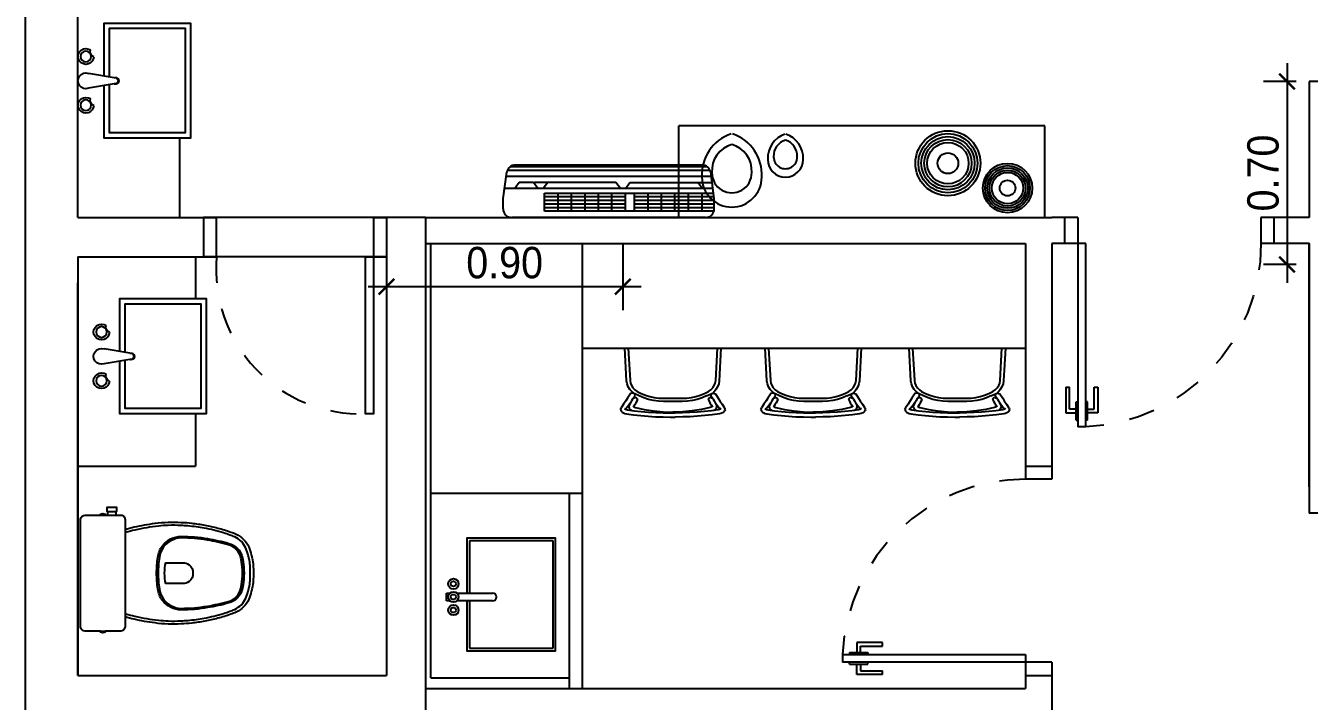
# Model space of a CAD drawing. Header units: millimetres. Extents: x 7034 to 7235, y -465 to -380.
# Drawn here: x 7173.059 to 7177.969, y -429.918 to -427.336 of the extents above; entities that cross this region are included whole.
import ezdxf

# ---------------------------------------------------------------- set-up
doc = ezdxf.new("R2010")
doc.units = ezdxf.units.MM
doc.header["$LTSCALE"] = 0.005
doc.linetypes.add('CONTINUO', pattern=[0])
doc.linetypes.add('DASHED', pattern=[19.05, 12.7, -6.35])
doc.layers.get('0').update_dxf_attribs({"linetype": 'CONTINUO'})
doc.layers.get('DEFPOINTS').update_dxf_attribs({"linetype": 'CONTINUO', "lineweight": 15})
for name, color, linetype in [('- COTAS', 12, 'Continuous'), ('252', 252, 'Continuous'), ('ARQ-PEITORIAL', 4, 'Continuous'), ('ARQ_ALVENARIA', 6, 'Continuous'), ('ARQ_ESQUADRIA', 5, 'Continuous'), ('ARQ_JANELAALTA', 150, 'DASHED'), ('ARQ_MOBILIARIO 1', 8, 'Continuous'), ('ARQ_MOBILIARIO 2', 252, 'Continuous'), ('ARQ_SOLEIRA', 250, 'CONTINUO')]:
    doc.layers.add(name, color=color, linetype=linetype)
doc.layers.add('AR CONDICIONADO', color=1, linetype='Continuous', lineweight=25)
doc.styles.add('ARQ', font='arial.ttf', dxfattribs={"width": 0.9})
doc.dimstyles.new('1-50', dxfattribs={"dimtxt": 0.12, "dimasz": 0.06, "dimexe": 0.09, "dimexo": 0.1, "dimgap": 0.03, "dimtad": 1, "dimzin": 0, "dimdsep": 46, "dimtxsty": 'ARQ', "dimblk": 'ARCHTICK', "dimcen": 0, "dimdle": 0.07, "dimclrd": 1, "dimclre": 1, "dimclrt": 7, "dimadec": 0, "dimazin": 0, "dimtm": 1e-09, "dimtfac": 1, "dimtofl": 0, "dimtmove": 2, "dimatfit": 3, "dimldrblk": 'ARCHTICK', "dimfxl": 1, "dimtolj": 1, "dimtzin": 0, "dimlwd": -1, "dimlwe": -1, "dimarcsym": 0})

# ---------------------------------------------------------------- blocks, each defined once
blk = doc.blocks.new('cbtorb2')
at = {"layer": '252'}
for p, q in [((-0.01, -0.0904), (-0.0237, -0.0081)), ((0.01, -0.0904), (0.0237, -0.0081)), ((-0.0088, -0.0975), (-0.01, -0.0904)), ((0.0088, -0.0975), (0.01, -0.0904))]:
    blk.add_line(p, q, dxfattribs=at)
for centre in [(-0.0774, 0), (0.0774, 0)]:
    blk.add_circle(centre, 0.017, dxfattribs=at)
for centre, radius, start, end in [((-0.0774, 0), 0.025, 341.1513, 198.8487), ((0, 0), 0.025, 341.1513, 198.8487), ((0.0774, 0), 0.025, 341.1513, 198.8487), ((-0.0774, 0), 0.025, 198.8487, 216.2316), ((-0.0927, -0.0318), 0.0177, 22.7472, 105.6562), ((-0.0774, 0), 0.025, 272.1718, 341.1513), ((0.0774, 0), 0.025, 198.8487, 216.2316), ((0.062, -0.0318), 0.0177, 22.7472, 105.6562), ((0.0774, 0), 0.025, 272.1718, 341.1513), ((0, -0.0938), 0.0106, 161.2845, 18.7155), ((0, -0.0922), 0.0103, 210.8046, 329.1954)]:
    blk.add_arc(centre, radius, start, end, dxfattribs=at)
blk = doc.blocks.new('Baci01p')
for points in [[(0.17, 0), (0.17, 0.205, 0.059373), (0.1695, 0.2098, 0.333509), (0.154, 0.222), (0.1355, 0.222), (0.1045, 0.222), (0.094, 0.222), (0.094, 0.2248, 0.252251), (0.0939, 0.2251, 0.160103), (0.085, 0.228, 0.160103), (0.0761, 0.2251, 0.252251), (0.076, 0.2248), (0.076, 0.222), (0.017, 0.222, 0.327853), (0.0003, 0.2069, 0.087637), (0, 0.2038), (0, 0), (0, -0.2038, 0.087637), (0.0003, -0.2069, 0.327853), (0.017, -0.222), (0.076, -0.222), (0.076, -0.2248, 0.252251), (0.0761, -0.2251, 0.160103), (0.085, -0.228, 0.160103), (0.0939, -0.2251, 0.252251), (0.094, -0.2248), (0.094, -0.222), (0.1045, -0.222), (0.1045, -0.236), (0.102, -0.236), (0.102, -0.252), (0.12, -0.252), (0.138, -0.252), (0.138, -0.236), (0.1355, -0.236), (0.1355, -0.222), (0.154, -0.222, 0.333509), (0.1695, -0.2098, 0.059373), (0.17, -0.205)], [(0.291, 0, 0.041331), (0.2956, -0.0608, 0.129345), (0.3127, -0.1036, 0.234638), (0.385, -0.1405, 0.044666), (0.486, -0.1319, 0.031515), (0.5665, -0.1138, 0.151063), (0.5993, -0.0952, 0.148094), (0.6192, -0.0588, 0.031073), (0.6214, -0.0451, 0.035055), (0.6255, 0, 0.035055), (0.6214, 0.0451, 0.031073), (0.6192, 0.0588, 0.148094), (0.5993, 0.0952, 0.151063), (0.5665, 0.1138, 0.031515), (0.486, 0.1319, 0.044666), (0.385, 0.1405, 0.234638), (0.3127, 0.1036, 0.129345), (0.2956, 0.0608, 0.041331)], [(0.297, 0, -0.041434), (0.3015, 0.06, -0.129651), (0.3175, 0.1, -0.234583), (0.385, 0.1345, -0.044678), (0.485, 0.126, -0.031614), (0.565, 0.108, -0.152477), (0.595, 0.091, -0.148725), (0.6134, 0.0575, -0.031624), (0.6155, 0.0444, -0.035113), (0.6195, 0, -0.035113), (0.6155, -0.0444, -0.031624), (0.6134, -0.0575, -0.148725), (0.595, -0.091, -0.152477), (0.565, -0.108, -0.031614), (0.485, -0.126, -0.044678), (0.385, -0.1345, -0.234583), (0.3175, -0.1, -0.129651), (0.3015, -0.06, -0.041434)], [(0.391, -0.04, 0.164444), (0.415, -0.032, 0.245936), (0.43, 0, 0.245936), (0.415, 0.032, 0.164444), (0.391, 0.04), (0.326, 0.04, 0.108885), (0.326, -0.04)]]:
    blk.add_lwpolyline(points, format="xyb", close=True)
for points in [[(0.076, 0.222), (0.094, 0.222)], [(0.093, 0.2245), (0.085, 0.2245), (0.077, 0.2245)], [(0.076, -0.222), (0.094, -0.222)], [(0.093, -0.2245), (0.085, -0.2245), (0.077, -0.2245)], [(0.1045, -0.222), (0.1355, -0.222)], [(0.1045, -0.236), (0.12, -0.236), (0.1355, -0.236)]]:
    blk.add_lwpolyline(points)
for points in [[(0.17, -0.167, -0.003882), (0.205, -0.1765, 0.024258), (0.285, -0.1905, 0.02486), (0.335, -0.1945, 0.033324), (0.385, -0.194, 0.02486), (0.425, -0.191, 0.012268), (0.475, -0.184, 0.015806), (0.525, -0.1725, 0.026699), (0.575, -0.157, 0.021919), (0.595, -0.1495, 0.174675), (0.6435, -0.1, 0.045452), (0.653, -0.07, 0.022856), (0.6562, -0.0571, 0.041289), (0.6602, -0.0304, 0.052091), (0.6606, -0.0228, 0.04333), (0.661, 0, 0.04333), (0.6606, 0.0228, 0.052091), (0.6602, 0.0304, 0.041289), (0.6562, 0.0571, 0.022856), (0.653, 0.07, 0.045452), (0.6435, 0.1, 0.174675), (0.595, 0.1495, 0.021919), (0.575, 0.157, 0.026699), (0.525, 0.1725, 0.015806), (0.475, 0.184, 0.012268), (0.425, 0.191, 0.02486), (0.385, 0.194, 0.033324), (0.335, 0.1945, 0.02486), (0.285, 0.1905, 0.024258), (0.205, 0.1765, -0.003882), (0.17, 0.167)], [(0.1731, 0.1554, 0.003849), (0.2079, 0.1649, -0.027799), (0.2984, 0.18, -0.018883), (0.3355, 0.1825, -0.033646), (0.3844, 0.182, -0.016781), (0.4106, 0.1805, -0.015438), (0.4729, 0.1722, -0.023716), (0.5465, 0.154, -0.013571), (0.5711, 0.1457, -0.02186), (0.59, 0.1386, -0.173345), (0.6325, 0.0952, -0.045814), (0.6414, 0.067, -0.024058), (0.6444, 0.0546, -0.042614), (0.6482, 0.029, -0.066108), (0.6485, 0.0226, -0.047154), (0.649, 0, -0.047154), (0.6485, -0.0226, -0.066108), (0.6482, -0.029, -0.042614), (0.6444, -0.0546, -0.024058), (0.6414, -0.067, -0.045814), (0.6325, -0.0952, -0.173345), (0.59, -0.1386, -0.02186), (0.5711, -0.1457, -0.013571), (0.5465, -0.154, -0.023716), (0.4729, -0.1722, -0.015438), (0.4106, -0.1805, -0.016781), (0.3844, -0.182, -0.033646), (0.3355, -0.1825, -0.018883), (0.2984, -0.18, -0.027799), (0.2079, -0.1649, 0.003849), (0.1731, -0.1554)]]:
    blk.add_lwpolyline(points, format="xyb")
blk = doc.blocks.new('A$C133811AD')
at = {"layer": 'ARQ_ESQUADRIA'}
for p, q in [((0.7313, 1.4007), (0.7013, 1.4007)), ((0.7013, 0.7007), (0.7013, 1.4007)), ((0.7313, 1.4007), (0.7313, 0.7007)), ((0.6553, 1.3467), (0.6943, 1.3467)), ((0.6553, 1.2487), (0.6553, 1.3467)), ((0.6943, 1.3327), (0.6693, 1.3327)), ((0.6693, 1.3327), (0.6693, 1.2627)), ((0.6943, 1.3747), (0.6943, 1.3047)), ((0.6943, 1.3747), (0.7013, 1.3747)), ((0.7383, 1.3747), (0.7313, 1.3747)), ((0.7383, 1.3747), (0.7383, 1.3047)), ((0.7773, 1.3467), (0.7383, 1.3467)), ((0.7383, 1.3327), (0.7633, 1.3327)), ((0.7633, 1.3327), (0.7633, 1.2627)), ((0.7773, 1.2487), (0.7773, 1.3467)), ((0.6943, 1.3047), (0.7013, 1.3047)), ((0.7383, 1.3047), (0.7313, 1.3047)), ((0.6553, 1.2487), (0.6693, 1.2487)), ((0.6693, 1.2627), (0.6693, 1.2627)), ((0.6693, 1.2627), (0.6693, 1.2487)), ((0.7633, 1.2627), (0.7633, 1.2487)), ((0.7633, 1.2627), (0.7633, 1.2627)), ((0.7633, 1.2487), (0.7773, 1.2487)), ((0.7013, 0.7007), (0.6513, 0.7007)), ((0.7013, 0.6007), (0.7013, 0.7007)), ((0.7313, 0.7007), (0.7013, 0.7007)), ((1.4013, 0.6007), (1.4013, 0.7007)), ((1.4513, 0.7007), (1.4013, 0.7007)), ((0.7013, 0.6007), (0.6513, 0.6007)), ((1.4513, 0.6007), (1.4013, 0.6007))]:
    blk.add_line(p, q, dxfattribs=at)
at = {"layer": 'ARQ_JANELAALTA'}
blk.add_arc((0.7007, 0.7007), 0.7007, 0, 87.4911, dxfattribs=at)
blk = doc.blocks.new('_ArchTick')
at = {"color": 0, "linetype": 'ByBlock', "const_width": 0.15}
blk.add_lwpolyline([(-0.5, -0.5), (0.5, 0.5)], dxfattribs=at)
blk = doc.blocks.new('*D100')
at = {"layer": '- COTAS', "color": 1, "transparency": 16777216}
for p, q in [((7177.884, -427.4786), (7177.884, -428.3186)), ((7177.9192, -427.5486), (7177.794, -427.5486)), ((7177.9192, -428.2486), (7177.794, -428.2486))]:
    blk.add_line(p, q, dxfattribs=at)
at = {"layer": 'DEFPOINTS', "color": 0, "transparency": 16777216}
for p in [(7178.0192, -427.5486), (7177.884, -428.2486), (7178.0192, -428.2486)]:
    blk.add_point(p, dxfattribs=at)
at = {"layer": '- COTAS', "color": 1, "transparency": 16777216, "xscale": 0.06, "yscale": 0.06, "zscale": 0.06}
for p, rotation in [((7177.884, -427.5486), 90), ((7177.884, -428.2486), 270)]:
    blk.add_blockref('_ArchTick', p, dxfattribs=dict(at, rotation=rotation))
at = {"layer": '- COTAS', "color": 7, "transparency": 16777216, "insert": (7177.7927, -427.8986), "char_height": 0.12, "attachment_point": 5, "rotation": 90, "style": 'ARQ'}
blk.add_mtext('\\A1;0.70', dxfattribs=at)
blk = doc.blocks.new('*D125')
at = {"layer": '- COTAS', "color": 1, "transparency": 16777216}
for p, q in [((7174.4392, -428.1686), (7174.4392, -428.423)), ((7175.3433, -428.1686), (7175.3433, -428.423)), ((7175.4133, -428.333), (7174.3692, -428.333))]:
    blk.add_line(p, q, dxfattribs=at)
at = {"layer": 'DEFPOINTS', "color": 0, "transparency": 16777216}
for p in [(7174.4392, -428.0686), (7175.3433, -428.0686), (7174.4392, -428.333)]:
    blk.add_point(p, dxfattribs=at)
at = {"layer": '- COTAS', "color": 1, "transparency": 16777216, "xscale": 0.06, "yscale": 0.06, "zscale": 0.06, "rotation": 180}
blk.add_blockref('_ArchTick', (7174.4392, -428.333), dxfattribs=at)
at = {"layer": '- COTAS', "color": 1, "transparency": 16777216, "xscale": 0.06, "yscale": 0.06, "zscale": 0.06}
blk.add_blockref('_ArchTick', (7175.3433, -428.333), dxfattribs=at)
at = {"layer": '- COTAS', "color": 7, "transparency": 16777216, "insert": (7174.8913, -428.2418), "char_height": 0.12, "attachment_point": 5, "style": 'ARQ'}
blk.add_mtext('\\A1;0.90', dxfattribs=at)

msp = doc.modelspace()

# ---------------------------------------------------------------- linework, layer by layer
at = {"layer": '252'}
for points in [[(7173.3593, -427.5279), (7173.3593, -427.3255), (7173.6893, -427.3255), (7173.6893, -427.7655), (7173.3593, -427.7655), (7173.3593, -427.5648)], [(7173.3793, -427.5312), (7173.3793, -427.3455), (7173.6693, -427.3455), (7173.6693, -427.7455), (7173.3793, -427.7455), (7173.3793, -427.5615)], [(7173.4192, -428.581), (7173.4192, -428.3786), (7173.7492, -428.3786), (7173.7492, -428.8186), (7173.4192, -428.8186), (7173.4192, -428.6179)], [(7173.4392, -428.5843), (7173.4392, -428.3986), (7173.7292, -428.3986), (7173.7292, -428.7986), (7173.4392, -428.7986), (7173.4392, -428.6146)]]:
    msp.add_lwpolyline(points, dxfattribs=at)
for centre, radius in [((7176.5869, -427.8612), 0.1244), ((7176.5869, -427.8612), 0.1131), ((7176.5869, -427.8612), 0.1018), ((7176.5869, -427.8612), 0.0905), ((7176.5869, -427.8612), 0.0792), ((7176.5869, -427.8612), 0.0396), ((7176.8149, -427.9561), 0.0944), ((7176.8149, -427.9561), 0.0859), ((7176.8149, -427.9561), 0.0773), ((7176.8149, -427.9561), 0.0687), ((7176.8149, -427.9561), 0.0601), ((7176.8149, -427.9561), 0.03)]:
    msp.add_circle(centre, radius, dxfattribs=at)
for centre, radius, start, end in [((7175.811, -427.9058), 0.1654, 108.9896, 182.9154), ((7175.7096, -427.9058), 0.1654, 357.0846, 71.0104), ((7175.9954, -427.8419), 0.0977, 108.9896, 182.9154), ((7175.9355, -427.8419), 0.0977, 357.0846, 71.0104), ((7175.7904, -427.8914), 0.1066, 106.4223, 183.0125), ((7175.7302, -427.8914), 0.1066, 356.9875, 73.5777), ((7175.9832, -427.8333), 0.063, 106.4223, 183.0125), ((7175.9476, -427.8333), 0.063, 356.9875, 73.5777), ((7175.9654, -427.8468), 0.0676, 180, 0), ((7175.9654, -427.8372), 0.0451, 179.297, 0.703), ((7175.7603, -427.8979), 0.0763, 179.297, 0.703), ((7175.7603, -427.9143), 0.1145, 180, 0)]:
    msp.add_arc(centre, radius, start, end, dxfattribs=at)
at = {"layer": 'AR CONDICIONADO', "color": 1}
for p, q in [((7174.8853, -427.9962), (7174.8991, -427.8957)), ((7175.6777, -427.8893), (7174.9009, -427.8893)), ((7175.6665, -427.8747), (7174.9121, -427.8747)), ((7175.6466, -427.8681), (7174.932, -427.8681)), ((7175.6932, -427.9962), (7175.6794, -427.8957)), ((7175.6816, -427.9114), (7174.897, -427.9114)), ((7174.9471, -427.9347), (7174.9299, -427.9572)), ((7175.0011, -427.9347), (7174.9471, -427.9347)), ((7175.0184, -427.9572), (7175.0011, -427.9347)), ((7175.3169, -427.9347), (7175.006, -427.9347)), ((7175.056, -427.9347), (7175.0388, -427.9572)), ((7175.3341, -427.9572), (7175.3169, -427.9347)), ((7175.3534, -427.9572), (7175.3706, -427.9347)), ((7175.3706, -427.9347), (7175.6815, -427.9347)), ((7175.6315, -427.9347), (7175.6487, -427.9572)), ((7174.8853, -428.0352), (7174.8853, -427.9962)), ((7175.6879, -427.9572), (7174.8907, -427.9572)), ((7175.0442, -428.045), (7175.0442, -427.9762)), ((7175.0442, -427.9762), (7175.3867, -427.9762)), ((7175.3533, -427.9901), (7175.0442, -427.9901)), ((7175.3533, -428.004), (7175.0442, -428.004)), ((7175.0957, -428.045), (7175.0957, -427.9762)), ((7175.1472, -428.045), (7175.1472, -427.9762)), ((7175.1988, -428.045), (7175.1988, -427.9762)), ((7175.2503, -428.045), (7175.2503, -427.9762)), ((7175.3018, -428.045), (7175.3018, -427.9762)), ((7175.3533, -428.045), (7175.3533, -427.9762)), ((7175.3867, -427.9762), (7175.6905, -427.9762)), ((7175.3867, -427.9762), (7175.3867, -428.045)), ((7175.6924, -427.9901), (7175.3867, -427.9901)), ((7175.6932, -428.004), (7175.3867, -428.004)), ((7175.4398, -428.045), (7175.4398, -427.9762)), ((7175.4913, -428.045), (7175.4913, -427.9762)), ((7175.5428, -428.045), (7175.5428, -427.9762)), ((7175.5944, -428.045), (7175.5944, -427.9762)), ((7175.6459, -427.9762), (7175.6459, -428.045)), ((7175.6932, -428.0352), (7175.6932, -427.9962)), ((7175.3533, -428.0179), (7175.0442, -428.0179)), ((7175.3533, -428.0319), (7175.0442, -428.0319)), ((7175.3867, -428.045), (7175.0442, -428.045)), ((7175.6932, -428.0179), (7175.3867, -428.0179)), ((7175.6932, -428.0319), (7175.3867, -428.0319)), ((7175.6917, -428.045), (7175.3867, -428.045)), ((7175.6598, -428.0686), (7174.9187, -428.0686))]:
    msp.add_line(p, q, dxfattribs=at)
for centre, start, end in [((7174.932, -427.9015), 90, 170), ((7175.6466, -427.9015), 10.0623, 90.0623), ((7174.9187, -428.0352), 180, 270), ((7175.6598, -428.0352), 270, 0)]:
    msp.add_arc(centre, 0.0334, start, end, dxfattribs=at)
at = {"layer": 'ARQ-PEITORIAL'}
for p, q in [((7177.9692, -427.5486), (7177.9692, -428.0686)), ((7178.0692, -427.5486), (7177.9692, -427.5486)), ((7174.5892, -428.0686), (7176.9842, -428.0686)), ((7177.9692, -428.0686), (7177.8342, -428.0686)), ((7174.5892, -428.1686), (7176.8842, -428.1686)), ((7174.6092, -428.1686), (7175.1678, -428.1686)), ((7176.8842, -428.1686), (7176.8842, -429.0186)), ((7176.9842, -428.1686), (7176.9842, -429.0186)), ((7177.0342, -428.1686), (7176.9842, -428.1686)), ((7177.9692, -428.1686), (7177.9692, -429.1986)), ((7176.8842, -429.0186), (7176.9842, -429.0186)), ((7178.0692, -429.1986), (7177.9692, -429.1986)), ((7176.8842, -429.8186), (7176.8842, -429.8686)), ((7174.5892, -429.8686), (7176.8842, -429.8686))]:
    msp.add_line(p, q, dxfattribs=at)
for points in [[(7177.0342, -428.0686), (7176.9842, -428.0686)], [(7177.0342, -428.1686), (7177.0342, -428.0686)], [(7177.8342, -428.1686), (7177.8342, -428.0686)], [(7177.9692, -429.0986), (7177.9692, -428.1686), (7177.8342, -428.1686)], [(7176.8842, -429.8186), (7176.9842, -429.8186), (7176.9842, -430.0186), (7176.9842, -430.8786)]]:
    msp.add_lwpolyline(points, dxfattribs=at)
at = {"layer": 'ARQ_ALVENARIA'}
for p, q in [((7173.0592, -430.8386), (7173.0592, -425.2786)), ((7173.2592, -428.0686), (7173.2592, -425.2786)), ((7173.2592, -428.0686), (7173.7392, -428.0686)), ((7173.2592, -428.0686), (7173.7392, -428.0686)), ((7173.7392, -428.0686), (7173.7392, -428.2186)), ((7174.4392, -428.0686), (7174.4392, -429.8186)), ((7174.5892, -428.0686), (7174.4392, -428.0686)), ((7174.5892, -428.0686), (7174.4392, -428.0686)), ((7174.5892, -428.0686), (7174.5892, -429.9686)), ((7173.2592, -428.2186), (7173.2592, -429.8186)), ((7173.2592, -428.2186), (7173.7392, -428.2186)), ((7173.2592, -429.8186), (7173.2592, -428.3186)), ((7173.2592, -429.8186), (7174.4392, -429.8186))]:
    msp.add_line(p, q, dxfattribs=at)
at = {"layer": 'ARQ_ESQUADRIA'}
for p, q in [((7173.7392, -428.0686), (7173.7892, -428.0686)), ((7174.3892, -428.0686), (7174.3892, -428.2186)), ((7174.3892, -428.0686), (7174.4392, -428.0686)), ((7173.7392, -428.2186), (7173.7892, -428.2186)), ((7174.3892, -428.2186), (7174.4392, -428.2186))]:
    msp.add_line(p, q, dxfattribs=at)
for points in [[(7173.7892, -428.2186), (7173.7892, -428.0686)], [(7174.3892, -428.2186), (7174.3892, -428.8186), (7174.3592, -428.8186), (7174.3592, -428.2186), (7174.3892, -428.2186)]]:
    msp.add_lwpolyline(points, dxfattribs=at)
at = {"layer": 'ARQ_JANELAALTA'}
msp.add_arc((7174.3393, -428.2668), 0.5521, 174.9889, 272.0735, dxfattribs=at)
at = {"layer": 'ARQ_MOBILIARIO 1', "linetype": 'Continuous'}
for p, q in [((7176.9572, -427.7186), (7175.5572, -427.7186)), ((7173.6493, -428.0686), (7173.6493, -427.7655)), ((7174.6092, -429.8286), (7174.6092, -428.1686)), ((7175.1892, -429.8686), (7175.1892, -428.1686)), ((7173.7092, -428.2186), (7173.7092, -428.3786)), ((7175.1892, -428.5686), (7176.8842, -428.5686)), ((7173.7092, -428.8186), (7173.7092, -429.0186)), ((7173.2592, -429.0186), (7173.7092, -429.0186)), ((7174.6092, -429.1219), (7175.1892, -429.1219)), ((7175.1392, -429.8686), (7175.1392, -429.1219))]:
    msp.add_line(p, q, dxfattribs=at)
for points in [[(7175.5572, -428.0686), (7175.5572, -427.7186)], [(7176.9572, -428.0686), (7176.9572, -427.7186)], [(7174.6092, -429.8286), (7175.1392, -429.8286)]]:
    msp.add_lwpolyline(points, dxfattribs=at)
at = {"layer": 'ARQ_MOBILIARIO 2'}
for p, q in [((7175.3576, -428.6924), (7175.3507, -428.5686)), ((7175.364, -428.5686), (7175.3708, -428.6918)), ((7175.6986, -428.6918), (7175.7054, -428.5686)), ((7175.7187, -428.5686), (7175.7118, -428.6924)), ((7175.8943, -428.6924), (7175.8875, -428.5686)), ((7175.9008, -428.5686), (7175.9076, -428.6918)), ((7176.2353, -428.6918), (7176.2421, -428.5686)), ((7176.2554, -428.5686), (7176.2486, -428.6924)), ((7176.4454, -428.6924), (7176.4386, -428.5686)), ((7176.4519, -428.5686), (7176.4587, -428.6918)), ((7176.7865, -428.6918), (7176.7932, -428.5686)), ((7176.8065, -428.5686), (7176.7997, -428.6924)), ((7175.3708, -428.6918), (7175.3725, -428.7017)), ((7175.6969, -428.7017), (7175.6986, -428.6918)), ((7175.9076, -428.6918), (7175.9092, -428.7017)), ((7176.2337, -428.7017), (7176.2353, -428.6918)), ((7176.4587, -428.6918), (7176.4603, -428.7017)), ((7176.7848, -428.7017), (7176.7865, -428.6918)), ((7175.3594, -428.7041), (7175.3576, -428.6924)), ((7175.3637, -428.7152), (7175.3594, -428.7041)), ((7175.3735, -428.7404), (7175.3609, -428.759)), ((7175.3702, -428.7255), (7175.3637, -428.7152)), ((7175.3788, -428.7345), (7175.3702, -428.7255)), ((7175.3725, -428.7017), (7175.3763, -428.7112)), ((7175.3735, -428.7404), (7175.3829, -428.7387)), ((7175.3763, -428.7112), (7175.382, -428.7198)), ((7175.389, -428.7424), (7175.3788, -428.7345)), ((7175.382, -428.7198), (7175.3896, -428.7273)), ((7175.3829, -428.7387), (7175.3897, -428.7447)), ((7175.3896, -428.7273), (7175.3985, -428.7336)), ((7175.3985, -428.7336), (7175.4138, -428.7412)), ((7175.6556, -428.7412), (7175.6709, -428.7336)), ((7175.6637, -428.7508), (7175.6897, -428.7385)), ((7175.6709, -428.7336), (7175.6798, -428.7273)), ((7175.6798, -428.7273), (7175.6874, -428.7198)), ((7175.6809, -428.745), (7175.6883, -428.7398)), ((7175.6874, -428.7198), (7175.6931, -428.7112)), ((7175.6883, -428.7398), (7175.6972, -428.7424)), ((7175.6992, -428.7255), (7175.6897, -428.7385)), ((7175.6931, -428.7112), (7175.6969, -428.7017)), ((7175.7057, -428.7152), (7175.6992, -428.7255)), ((7175.71, -428.7041), (7175.7057, -428.7152)), ((7175.7118, -428.6924), (7175.71, -428.7041)), ((7175.8962, -428.7041), (7175.8943, -428.6924)), ((7175.9005, -428.7152), (7175.8962, -428.7041)), ((7175.9102, -428.7404), (7175.8976, -428.759)), ((7175.907, -428.7255), (7175.9005, -428.7152)), ((7175.9156, -428.7345), (7175.907, -428.7255)), ((7175.9092, -428.7017), (7175.913, -428.7112)), ((7175.9102, -428.7404), (7175.9196, -428.7387)), ((7175.913, -428.7112), (7175.9188, -428.7198)), ((7175.9257, -428.7424), (7175.9156, -428.7345)), ((7175.9188, -428.7198), (7175.9264, -428.7273)), ((7175.9196, -428.7387), (7175.9265, -428.7447)), ((7175.9264, -428.7273), (7175.9352, -428.7336)), ((7175.9352, -428.7336), (7175.9506, -428.7412)), ((7176.1923, -428.7412), (7176.2077, -428.7336)), ((7176.2005, -428.7508), (7176.2265, -428.7385)), ((7176.2077, -428.7336), (7176.2165, -428.7273)), ((7176.2165, -428.7273), (7176.2241, -428.7198)), ((7176.2176, -428.745), (7176.225, -428.7398)), ((7176.2241, -428.7198), (7176.2299, -428.7112)), ((7176.225, -428.7398), (7176.234, -428.7424)), ((7176.2359, -428.7255), (7176.2265, -428.7385)), ((7176.2299, -428.7112), (7176.2337, -428.7017)), ((7176.2424, -428.7152), (7176.2359, -428.7255)), ((7176.2467, -428.7041), (7176.2424, -428.7152)), ((7176.2486, -428.6924), (7176.2467, -428.7041)), ((7176.4473, -428.7041), (7176.4454, -428.6924)), ((7176.4516, -428.7152), (7176.4473, -428.7041)), ((7176.4614, -428.7404), (7176.4488, -428.759)), ((7176.4581, -428.7255), (7176.4516, -428.7152)), ((7176.4667, -428.7345), (7176.4581, -428.7255)), ((7176.4603, -428.7017), (7176.4641, -428.7112)), ((7176.4614, -428.7404), (7176.4708, -428.7387)), ((7176.4641, -428.7112), (7176.4699, -428.7198)), ((7176.4768, -428.7424), (7176.4667, -428.7345)), ((7176.4699, -428.7198), (7176.4775, -428.7273)), ((7176.4708, -428.7387), (7176.4776, -428.7447)), ((7176.4775, -428.7273), (7176.4864, -428.7336)), ((7176.4864, -428.7336), (7176.5017, -428.7412)), ((7176.7435, -428.7412), (7176.7588, -428.7336)), ((7176.7516, -428.7508), (7176.7776, -428.7385)), ((7176.7588, -428.7336), (7176.7677, -428.7273)), ((7176.7677, -428.7273), (7176.7752, -428.7198)), ((7176.7687, -428.745), (7176.7761, -428.7398)), ((7176.7752, -428.7198), (7176.781, -428.7112)), ((7176.7761, -428.7398), (7176.7851, -428.7424)), ((7176.787, -428.7255), (7176.7776, -428.7385)), ((7176.781, -428.7112), (7176.7848, -428.7017)), ((7176.7936, -428.7152), (7176.787, -428.7255)), ((7176.7978, -428.7041), (7176.7936, -428.7152)), ((7176.7997, -428.6924), (7176.7978, -428.7041)), ((7175.3464, -428.7817), (7175.3371, -428.796)), ((7175.3546, -428.7689), (7175.3464, -428.7817)), ((7175.3609, -428.759), (7175.3546, -428.7689)), ((7175.3712, -428.7786), (7175.3619, -428.7906)), ((7175.3673, -428.7869), (7175.3664, -428.7922)), ((7175.3728, -428.7771), (7175.3673, -428.7869)), ((7175.374, -428.7751), (7175.3712, -428.7786)), ((7175.377, -428.7697), (7175.3728, -428.7771)), ((7175.3803, -428.7635), (7175.377, -428.7697)), ((7175.3808, -428.7628), (7175.3803, -428.7635)), ((7175.3808, -428.7628), (7175.3833, -428.7587)), ((7175.3833, -428.7587), (7175.3932, -428.7547)), ((7175.3834, -428.7889), (7175.3839, -428.7905)), ((7175.384, -428.7576), (7175.3879, -428.7531)), ((7175.3887, -428.7842), (7175.3846, -428.7912)), ((7175.3897, -428.7447), (7175.3879, -428.7531)), ((7175.3929, -428.7766), (7175.3887, -428.7842)), ((7175.4057, -428.7508), (7175.389, -428.7424)), ((7175.3964, -428.7701), (7175.3929, -428.7766)), ((7175.3932, -428.7547), (7175.3997, -428.7625)), ((7175.3997, -428.7625), (7175.3964, -428.7701)), ((7175.4231, -428.7581), (7175.4057, -428.7508)), ((7175.4138, -428.7412), (7175.4299, -428.7476)), ((7175.4413, -428.7639), (7175.4231, -428.7581)), ((7175.4299, -428.7476), (7175.4465, -428.7527)), ((7175.4601, -428.7681), (7175.4413, -428.7639)), ((7175.4465, -428.7527), (7175.4636, -428.7564)), ((7175.4792, -428.7706), (7175.4601, -428.7681)), ((7175.4636, -428.7564), (7175.4809, -428.7587)), ((7175.4985, -428.7715), (7175.4792, -428.7706)), ((7175.4809, -428.7587), (7175.4985, -428.7597)), ((7175.4985, -428.7597), (7175.5709, -428.7597)), ((7175.5709, -428.7715), (7175.4985, -428.7715)), ((7175.5709, -428.7597), (7175.5885, -428.7587)), ((7175.5902, -428.7706), (7175.5709, -428.7715)), ((7175.5885, -428.7587), (7175.6058, -428.7564)), ((7175.6093, -428.7681), (7175.5902, -428.7706)), ((7175.6058, -428.7564), (7175.6229, -428.7527)), ((7175.6281, -428.7639), (7175.6093, -428.7681)), ((7175.6229, -428.7527), (7175.6395, -428.7476)), ((7175.6463, -428.7581), (7175.6281, -428.7639)), ((7175.6395, -428.7476), (7175.6556, -428.7412)), ((7175.6637, -428.7508), (7175.6463, -428.7581)), ((7175.6697, -428.7625), (7175.6762, -428.7547)), ((7175.6697, -428.7625), (7175.673, -428.7701)), ((7175.673, -428.7701), (7175.6765, -428.7766)), ((7175.6762, -428.7547), (7175.6861, -428.7587)), ((7175.6765, -428.7766), (7175.6807, -428.7842)), ((7175.6807, -428.7842), (7175.6848, -428.7912)), ((7175.6816, -428.7533), (7175.6809, -428.745)), ((7175.6854, -428.7576), (7175.6816, -428.7533)), ((7175.686, -428.7889), (7175.6855, -428.7905)), ((7175.6886, -428.7628), (7175.6861, -428.7587)), ((7175.6886, -428.7628), (7175.6891, -428.7635)), ((7175.6891, -428.7635), (7175.6924, -428.7697)), ((7175.6924, -428.7697), (7175.6966, -428.7771)), ((7175.6954, -428.7751), (7175.6982, -428.7786)), ((7175.6966, -428.7771), (7175.7021, -428.7869)), ((7175.6972, -428.7424), (7175.7085, -428.759)), ((7175.6982, -428.7786), (7175.7075, -428.7906)), ((7175.7021, -428.7869), (7175.703, -428.7922)), ((7175.7085, -428.759), (7175.7148, -428.7689)), ((7175.7148, -428.7689), (7175.723, -428.7817)), ((7175.723, -428.7817), (7175.7323, -428.796)), ((7175.8831, -428.7817), (7175.8738, -428.796)), ((7175.8914, -428.7689), (7175.8831, -428.7817)), ((7175.8976, -428.759), (7175.8914, -428.7689)), ((7175.9079, -428.7786), (7175.8987, -428.7906)), ((7175.9041, -428.7869), (7175.9031, -428.7922)), ((7175.9096, -428.7771), (7175.9041, -428.7869)), ((7175.9107, -428.7751), (7175.9079, -428.7786)), ((7175.9137, -428.7697), (7175.9096, -428.7771)), ((7175.917, -428.7635), (7175.9137, -428.7697)), ((7175.9175, -428.7628), (7175.917, -428.7635)), ((7175.9175, -428.7628), (7175.92, -428.7587)), ((7175.92, -428.7587), (7175.9299, -428.7547)), ((7175.9201, -428.7889), (7175.9206, -428.7905)), ((7175.9208, -428.7576), (7175.9247, -428.7531)), ((7175.9254, -428.7842), (7175.9213, -428.7912)), ((7175.9265, -428.7447), (7175.9247, -428.7531)), ((7175.9297, -428.7766), (7175.9254, -428.7842)), ((7175.9424, -428.7508), (7175.9257, -428.7424)), ((7175.9331, -428.7701), (7175.9297, -428.7766)), ((7175.9299, -428.7547), (7175.9365, -428.7625)), ((7175.9365, -428.7625), (7175.9331, -428.7701)), ((7175.9599, -428.7581), (7175.9424, -428.7508)), ((7175.9506, -428.7412), (7175.9666, -428.7476)), ((7175.9781, -428.7639), (7175.9599, -428.7581)), ((7175.9666, -428.7476), (7175.9832, -428.7527)), ((7175.9968, -428.7681), (7175.9781, -428.7639)), ((7175.9832, -428.7527), (7176.0003, -428.7564)), ((7176.0159, -428.7706), (7175.9968, -428.7681)), ((7176.0003, -428.7564), (7176.0177, -428.7587)), ((7176.0352, -428.7715), (7176.0159, -428.7706)), ((7176.0177, -428.7587), (7176.0352, -428.7597)), ((7176.0352, -428.7597), (7176.1077, -428.7597)), ((7176.1077, -428.7715), (7176.0352, -428.7715)), ((7176.1077, -428.7597), (7176.1252, -428.7587)), ((7176.127, -428.7706), (7176.1077, -428.7715)), ((7176.1252, -428.7587), (7176.1426, -428.7564)), ((7176.1461, -428.7681), (7176.127, -428.7706)), ((7176.1426, -428.7564), (7176.1597, -428.7527)), ((7176.1648, -428.7639), (7176.1461, -428.7681)), ((7176.1597, -428.7527), (7176.1763, -428.7476)), ((7176.183, -428.7581), (7176.1648, -428.7639)), ((7176.1763, -428.7476), (7176.1923, -428.7412)), ((7176.2005, -428.7508), (7176.183, -428.7581)), ((7176.2064, -428.7625), (7176.213, -428.7547)), ((7176.2064, -428.7625), (7176.2098, -428.7701)), ((7176.2098, -428.7701), (7176.2132, -428.7766)), ((7176.213, -428.7547), (7176.2229, -428.7587)), ((7176.2132, -428.7766), (7176.2175, -428.7842)), ((7176.2175, -428.7842), (7176.2215, -428.7912)), ((7176.2183, -428.7533), (7176.2176, -428.745)), ((7176.2221, -428.7576), (7176.2183, -428.7533)), ((7176.2228, -428.7889), (7176.2223, -428.7905)), ((7176.2254, -428.7628), (7176.2229, -428.7587)), ((7176.2254, -428.7628), (7176.2259, -428.7635)), ((7176.2259, -428.7635), (7176.2292, -428.7697)), ((7176.2292, -428.7697), (7176.2333, -428.7771)), ((7176.2321, -428.7751), (7176.235, -428.7786)), ((7176.2333, -428.7771), (7176.2388, -428.7869)), ((7176.234, -428.7424), (7176.2453, -428.759)), ((7176.235, -428.7786), (7176.2442, -428.7906)), ((7176.2388, -428.7869), (7176.2398, -428.7922)), ((7176.2453, -428.759), (7176.2515, -428.7689)), ((7176.2515, -428.7689), (7176.2598, -428.7817)), ((7176.2598, -428.7817), (7176.2691, -428.796)), ((7176.4342, -428.7817), (7176.4249, -428.796)), ((7176.4425, -428.7689), (7176.4342, -428.7817)), ((7176.4488, -428.759), (7176.4425, -428.7689)), ((7176.4591, -428.7786), (7176.4498, -428.7906)), ((7176.4552, -428.7869), (7176.4542, -428.7922)), ((7176.4607, -428.7771), (7176.4552, -428.7869)), ((7176.4619, -428.7751), (7176.4591, -428.7786)), ((7176.4649, -428.7697), (7176.4607, -428.7771)), ((7176.4682, -428.7635), (7176.4649, -428.7697)), ((7176.4686, -428.7628), (7176.4682, -428.7635)), ((7176.4686, -428.7628), (7176.4711, -428.7587)), ((7176.4711, -428.7587), (7176.4811, -428.7547)), ((7176.4712, -428.7889), (7176.4718, -428.7905)), ((7176.4719, -428.7576), (7176.4758, -428.7531)), ((7176.4766, -428.7842), (7176.4725, -428.7912)), ((7176.4776, -428.7447), (7176.4758, -428.7531)), ((7176.4808, -428.7766), (7176.4766, -428.7842)), ((7176.4935, -428.7508), (7176.4768, -428.7424)), ((7176.4843, -428.7701), (7176.4808, -428.7766)), ((7176.4811, -428.7547), (7176.4876, -428.7625)), ((7176.4876, -428.7625), (7176.4843, -428.7701)), ((7176.511, -428.7581), (7176.4935, -428.7508)), ((7176.5017, -428.7412), (7176.5177, -428.7476)), ((7176.5292, -428.7639), (7176.511, -428.7581)), ((7176.5177, -428.7476), (7176.5344, -428.7527)), ((7176.5479, -428.7681), (7176.5292, -428.7639)), ((7176.5344, -428.7527), (7176.5514, -428.7564)), ((7176.5671, -428.7706), (7176.5479, -428.7681)), ((7176.5514, -428.7564), (7176.5688, -428.7587)), ((7176.5864, -428.7715), (7176.5671, -428.7706)), ((7176.5688, -428.7587), (7176.5864, -428.7597)), ((7176.5864, -428.7597), (7176.6588, -428.7597)), ((7176.6588, -428.7715), (7176.5864, -428.7715)), ((7176.6588, -428.7597), (7176.6763, -428.7587)), ((7176.6781, -428.7706), (7176.6588, -428.7715)), ((7176.6763, -428.7587), (7176.6937, -428.7564)), ((7176.6972, -428.7681), (7176.6781, -428.7706)), ((7176.6937, -428.7564), (7176.7108, -428.7527)), ((7176.716, -428.7639), (7176.6972, -428.7681)), ((7176.7108, -428.7527), (7176.7274, -428.7476)), ((7176.7341, -428.7581), (7176.716, -428.7639)), ((7176.7274, -428.7476), (7176.7435, -428.7412)), ((7176.7516, -428.7508), (7176.7341, -428.7581)), ((7176.7575, -428.7625), (7176.7641, -428.7547)), ((7176.7575, -428.7625), (7176.7609, -428.7701)), ((7176.7609, -428.7701), (7176.7644, -428.7766)), ((7176.7641, -428.7547), (7176.774, -428.7587)), ((7176.7644, -428.7766), (7176.7686, -428.7842)), ((7176.7686, -428.7842), (7176.7727, -428.7912)), ((7176.7694, -428.7533), (7176.7687, -428.745)), ((7176.7732, -428.7576), (7176.7694, -428.7533)), ((7176.7739, -428.7889), (7176.7734, -428.7905)), ((7176.7765, -428.7628), (7176.774, -428.7587)), ((7176.7765, -428.7628), (7176.777, -428.7635)), ((7176.777, -428.7635), (7176.7803, -428.7697)), ((7176.7803, -428.7697), (7176.7844, -428.7771)), ((7176.7833, -428.7751), (7176.7861, -428.7786)), ((7176.7844, -428.7771), (7176.7899, -428.7869)), ((7176.7851, -428.7424), (7176.7964, -428.759)), ((7176.7861, -428.7786), (7176.7953, -428.7906)), ((7176.7899, -428.7869), (7176.7909, -428.7922)), ((7176.7964, -428.759), (7176.8026, -428.7689)), ((7176.8026, -428.7689), (7176.8109, -428.7817)), ((7176.8109, -428.7817), (7176.8202, -428.796)), ((7175.3347, -428.8024), (7175.3354, -428.7996)), ((7175.3347, -428.8024), (7175.3355, -428.8054)), ((7175.3362, -428.7971), (7175.3354, -428.7996)), ((7175.3355, -428.8054), (7175.3366, -428.8084)), ((7175.3362, -428.7971), (7175.3371, -428.796)), ((7175.3366, -428.8084), (7175.3405, -428.8125)), ((7175.3405, -428.8125), (7175.3453, -428.8154)), ((7175.3453, -428.8154), (7175.3507, -428.8174)), ((7175.3499, -428.7985), (7175.3521, -428.8005)), ((7175.3507, -428.8174), (7175.3569, -428.8192)), ((7175.3521, -428.8005), (7175.3536, -428.8015)), ((7175.3536, -428.8015), (7175.3568, -428.8026)), ((7175.3619, -428.7906), (7175.3538, -428.8015)), ((7175.3568, -428.8026), (7175.3608, -428.8038)), ((7175.3569, -428.8192), (7175.3846, -428.8227)), ((7175.3608, -428.8038), (7175.3869, -428.807)), ((7175.3672, -428.7949), (7175.3664, -428.7922)), ((7175.3672, -428.7949), (7175.368, -428.7976)), ((7175.368, -428.7976), (7175.3714, -428.8018)), ((7175.3714, -428.8018), (7175.376, -428.8052)), ((7175.376, -428.8052), (7175.3774, -428.8059)), ((7175.3839, -428.7905), (7175.3842, -428.7909)), ((7175.3842, -428.7909), (7175.3855, -428.7919)), ((7175.3846, -428.8227), (7175.4121, -428.8257)), ((7175.3855, -428.7919), (7175.3882, -428.7931)), ((7175.3869, -428.807), (7175.4141, -428.81)), ((7175.3882, -428.7931), (7175.3921, -428.7944)), ((7175.3921, -428.7944), (7175.4255, -428.802)), ((7175.4121, -428.8257), (7175.4402, -428.8281)), ((7175.4141, -428.81), (7175.4417, -428.8124)), ((7175.4255, -428.802), (7175.461, -428.8079)), ((7175.4402, -428.8281), (7175.4686, -428.8299)), ((7175.4417, -428.8124), (7175.4696, -428.8141)), ((7175.461, -428.8079), (7175.4975, -428.8113)), ((7175.4686, -428.8299), (7175.4971, -428.8309)), ((7175.4696, -428.8141), (7175.4976, -428.8152)), ((7175.4971, -428.8309), (7175.5258, -428.8313)), ((7175.4975, -428.8113), (7175.5347, -428.8121)), ((7175.4976, -428.8152), (7175.5259, -428.8156)), ((7175.5258, -428.8313), (7175.5436, -428.8313)), ((7175.5259, -428.8156), (7175.5435, -428.8156)), ((7175.5719, -428.8113), (7175.5347, -428.8121)), ((7175.5718, -428.8152), (7175.5435, -428.8156)), ((7175.5723, -428.8309), (7175.5436, -428.8313)), ((7175.5998, -428.8141), (7175.5718, -428.8152)), ((7175.6084, -428.8079), (7175.5719, -428.8113)), ((7175.6008, -428.8299), (7175.5723, -428.8309)), ((7175.6277, -428.8124), (7175.5998, -428.8141)), ((7175.6292, -428.8281), (7175.6008, -428.8299)), ((7175.6439, -428.802), (7175.6084, -428.8079)), ((7175.6553, -428.81), (7175.6277, -428.8124)), ((7175.6573, -428.8257), (7175.6292, -428.8281)), ((7175.6773, -428.7944), (7175.6439, -428.802)), ((7175.6825, -428.807), (7175.6553, -428.81)), ((7175.6848, -428.8227), (7175.6573, -428.8257)), ((7175.6812, -428.7931), (7175.6773, -428.7944)), ((7175.6839, -428.7919), (7175.6812, -428.7931)), ((7175.7086, -428.8038), (7175.6825, -428.807)), ((7175.6852, -428.7909), (7175.6839, -428.7919)), ((7175.7125, -428.8192), (7175.6848, -428.8227)), ((7175.6855, -428.7905), (7175.6852, -428.7909)), ((7175.6934, -428.8052), (7175.692, -428.8059)), ((7175.698, -428.8018), (7175.6934, -428.8052)), ((7175.7014, -428.7976), (7175.698, -428.8018)), ((7175.7022, -428.7949), (7175.7014, -428.7976)), ((7175.7022, -428.7949), (7175.703, -428.7922)), ((7175.7075, -428.7906), (7175.7156, -428.8015)), ((7175.7126, -428.8026), (7175.7086, -428.8038)), ((7175.7187, -428.8174), (7175.7125, -428.8192)), ((7175.7158, -428.8015), (7175.7126, -428.8026)), ((7175.7173, -428.8005), (7175.7158, -428.8015)), ((7175.7195, -428.7985), (7175.7173, -428.8005)), ((7175.7241, -428.8154), (7175.7187, -428.8174)), ((7175.7289, -428.8125), (7175.7241, -428.8154)), ((7175.7328, -428.8084), (7175.7289, -428.8125)), ((7175.7332, -428.7971), (7175.7323, -428.796)), ((7175.7328, -428.8084), (7175.7338, -428.8057)), ((7175.7332, -428.7971), (7175.734, -428.7996)), ((7175.7347, -428.8024), (7175.7338, -428.8057)), ((7175.7347, -428.8024), (7175.734, -428.7996)), ((7175.8715, -428.8024), (7175.8721, -428.7996)), ((7175.8715, -428.8024), (7175.8723, -428.8054)), ((7175.8729, -428.7971), (7175.8721, -428.7996)), ((7175.8723, -428.8054), (7175.8733, -428.8084)), ((7175.8729, -428.7971), (7175.8738, -428.796)), ((7175.8733, -428.8084), (7175.8773, -428.8125)), ((7175.8773, -428.8125), (7175.8821, -428.8154)), ((7175.8821, -428.8154), (7175.8874, -428.8174)), ((7175.8867, -428.7985), (7175.8888, -428.8005)), ((7175.8874, -428.8174), (7175.8937, -428.8192)), ((7175.8888, -428.8005), (7175.8904, -428.8015)), ((7175.8904, -428.8015), (7175.8935, -428.8026)), ((7175.8987, -428.7906), (7175.8905, -428.8015)), ((7175.8935, -428.8026), (7175.8975, -428.8038)), ((7175.8937, -428.8192), (7175.9213, -428.8227)), ((7175.8975, -428.8038), (7175.9236, -428.807)), ((7175.9039, -428.7949), (7175.9031, -428.7922)), ((7175.9039, -428.7949), (7175.9048, -428.7976)), ((7175.9048, -428.7976), (7175.9081, -428.8018)), ((7175.9081, -428.8018), (7175.9127, -428.8052)), ((7175.9127, -428.8052), (7175.9142, -428.8059)), ((7175.9206, -428.7905), (7175.921, -428.7909)), ((7175.921, -428.7909), (7175.9223, -428.7919)), ((7175.9213, -428.8227), (7175.9489, -428.8257)), ((7175.9223, -428.7919), (7175.925, -428.7931)), ((7175.9236, -428.807), (7175.9508, -428.81)), ((7175.925, -428.7931), (7175.9288, -428.7944)), ((7175.9288, -428.7944), (7175.9623, -428.802)), ((7175.9489, -428.8257), (7175.9769, -428.8281)), ((7175.9508, -428.81), (7175.9784, -428.8124)), ((7175.9623, -428.802), (7175.9977, -428.8079)), ((7175.9769, -428.8281), (7176.0053, -428.8299)), ((7175.9784, -428.8124), (7176.0063, -428.8141)), ((7175.9977, -428.8079), (7176.0343, -428.8113)), ((7176.0053, -428.8299), (7176.0339, -428.8309)), ((7176.0063, -428.8141), (7176.0344, -428.8152)), ((7176.0339, -428.8309), (7176.0625, -428.8313)), ((7176.0343, -428.8113), (7176.0714, -428.8121)), ((7176.0344, -428.8152), (7176.0627, -428.8156)), ((7176.0625, -428.8313), (7176.0804, -428.8313)), ((7176.0627, -428.8156), (7176.0802, -428.8156)), ((7176.1086, -428.8113), (7176.0714, -428.8121)), ((7176.1085, -428.8152), (7176.0802, -428.8156)), ((7176.109, -428.8309), (7176.0804, -428.8313)), ((7176.1366, -428.8141), (7176.1085, -428.8152)), ((7176.1452, -428.8079), (7176.1086, -428.8113)), ((7176.1376, -428.8299), (7176.109, -428.8309)), ((7176.1645, -428.8124), (7176.1366, -428.8141)), ((7176.166, -428.8281), (7176.1376, -428.8299)), ((7176.1806, -428.802), (7176.1452, -428.8079)), ((7176.1921, -428.81), (7176.1645, -428.8124)), ((7176.194, -428.8257), (7176.166, -428.8281)), ((7176.2141, -428.7944), (7176.1806, -428.802)), ((7176.2193, -428.807), (7176.1921, -428.81)), ((7176.2216, -428.8227), (7176.194, -428.8257)), ((7176.2179, -428.7931), (7176.2141, -428.7944)), ((7176.2206, -428.7919), (7176.2179, -428.7931)), ((7176.2454, -428.8038), (7176.2193, -428.807)), ((7176.2219, -428.7909), (7176.2206, -428.7919)), ((7176.2492, -428.8192), (7176.2216, -428.8227)), ((7176.2223, -428.7905), (7176.2219, -428.7909)), ((7176.2302, -428.8052), (7176.2287, -428.8059)), ((7176.2348, -428.8018), (7176.2302, -428.8052)), ((7176.2381, -428.7976), (7176.2348, -428.8018)), ((7176.239, -428.7949), (7176.2381, -428.7976)), ((7176.239, -428.7949), (7176.2398, -428.7922)), ((7176.2442, -428.7906), (7176.2524, -428.8015)), ((7176.2494, -428.8026), (7176.2454, -428.8038)), ((7176.2555, -428.8174), (7176.2492, -428.8192)), ((7176.2525, -428.8015), (7176.2494, -428.8026)), ((7176.2541, -428.8005), (7176.2525, -428.8015)), ((7176.2562, -428.7985), (7176.2541, -428.8005)), ((7176.2608, -428.8154), (7176.2555, -428.8174)), ((7176.2656, -428.8125), (7176.2608, -428.8154)), ((7176.2696, -428.8084), (7176.2656, -428.8125)), ((7176.27, -428.7971), (7176.2691, -428.796)), ((7176.2696, -428.8084), (7176.2705, -428.8057)), ((7176.27, -428.7971), (7176.2708, -428.7996)), ((7176.2714, -428.8024), (7176.2705, -428.8057)), ((7176.2714, -428.8024), (7176.2708, -428.7996)), ((7176.4226, -428.8024), (7176.4232, -428.7996)), ((7176.4226, -428.8024), (7176.4234, -428.8054)), ((7176.424, -428.7971), (7176.4232, -428.7996)), ((7176.4234, -428.8054), (7176.4245, -428.8084)), ((7176.424, -428.7971), (7176.4249, -428.796)), ((7176.4245, -428.8084), (7176.4284, -428.8125)), ((7176.4284, -428.8125), (7176.4332, -428.8154)), ((7176.4332, -428.8154), (7176.4386, -428.8174)), ((7176.4378, -428.7985), (7176.4399, -428.8005)), ((7176.4386, -428.8174), (7176.4448, -428.8192)), ((7176.4399, -428.8005), (7176.4415, -428.8015)), ((7176.4415, -428.8015), (7176.4447, -428.8026)), ((7176.4498, -428.7906), (7176.4416, -428.8015)), ((7176.4447, -428.8026), (7176.4486, -428.8038)), ((7176.4448, -428.8192), (7176.4724, -428.8227)), ((7176.4486, -428.8038), (7176.4748, -428.807)), ((7176.455, -428.7949), (7176.4542, -428.7922)), ((7176.455, -428.7949), (7176.4559, -428.7976)), ((7176.4559, -428.7976), (7176.4592, -428.8018)), ((7176.4592, -428.8018), (7176.4638, -428.8052)), ((7176.4638, -428.8052), (7176.4653, -428.8059)), ((7176.4718, -428.7905), (7176.4721, -428.7909)), ((7176.4721, -428.7909), (7176.4734, -428.7919)), ((7176.4724, -428.8227), (7176.5, -428.8257)), ((7176.4734, -428.7919), (7176.4761, -428.7931)), ((7176.4748, -428.807), (7176.502, -428.81)), ((7176.4761, -428.7931), (7176.4799, -428.7944)), ((7176.4799, -428.7944), (7176.5134, -428.802)), ((7176.5, -428.8257), (7176.5281, -428.8281)), ((7176.502, -428.81), (7176.5295, -428.8124)), ((7176.5134, -428.802), (7176.5488, -428.8079)), ((7176.5281, -428.8281), (7176.5564, -428.8299)), ((7176.5295, -428.8124), (7176.5574, -428.8141)), ((7176.5488, -428.8079), (7176.5854, -428.8113)), ((7176.5564, -428.8299), (7176.585, -428.8309)), ((7176.5574, -428.8141), (7176.5855, -428.8152)), ((7176.585, -428.8309), (7176.6137, -428.8313)), ((7176.5854, -428.8113), (7176.6226, -428.8121)), ((7176.5855, -428.8152), (7176.6138, -428.8156)), ((7176.6137, -428.8313), (7176.6315, -428.8313)), ((7176.6138, -428.8156), (7176.6314, -428.8156)), ((7176.6598, -428.8113), (7176.6226, -428.8121)), ((7176.6596, -428.8152), (7176.6314, -428.8156)), ((7176.6601, -428.8309), (7176.6315, -428.8313)), ((7176.6877, -428.8141), (7176.6596, -428.8152)), ((7176.6963, -428.8079), (7176.6598, -428.8113)), ((7176.6887, -428.8299), (7176.6601, -428.8309)), ((7176.7156, -428.8124), (7176.6877, -428.8141)), ((7176.7171, -428.8281), (7176.6887, -428.8299)), ((7176.7318, -428.802), (7176.6963, -428.8079)), ((7176.7432, -428.81), (7176.7156, -428.8124)), ((7176.7451, -428.8257), (7176.7171, -428.8281)), ((7176.7652, -428.7944), (7176.7318, -428.802)), ((7176.7704, -428.807), (7176.7432, -428.81)), ((7176.7727, -428.8227), (7176.7451, -428.8257)), ((7176.769, -428.7931), (7176.7652, -428.7944)), ((7176.7718, -428.7919), (7176.769, -428.7931)), ((7176.7965, -428.8038), (7176.7704, -428.807)), ((7176.773, -428.7909), (7176.7718, -428.7919)), ((7176.8004, -428.8192), (7176.7727, -428.8227)), ((7176.7734, -428.7905), (7176.773, -428.7909)), ((7176.7813, -428.8052), (7176.7799, -428.8059)), ((7176.7859, -428.8018), (7176.7813, -428.8052)), ((7176.7893, -428.7976), (7176.7859, -428.8018)), ((7176.7901, -428.7949), (7176.7893, -428.7976)), ((7176.7901, -428.7949), (7176.7909, -428.7922)), ((7176.7953, -428.7906), (7176.8035, -428.8015)), ((7176.8005, -428.8026), (7176.7965, -428.8038)), ((7176.8066, -428.8174), (7176.8004, -428.8192)), ((7176.8036, -428.8015), (7176.8005, -428.8026)), ((7176.8052, -428.8005), (7176.8036, -428.8015)), ((7176.8074, -428.7985), (7176.8052, -428.8005)), ((7176.8119, -428.8154), (7176.8066, -428.8174)), ((7176.8168, -428.8125), (7176.8119, -428.8154)), ((7176.8207, -428.8084), (7176.8168, -428.8125)), ((7176.8211, -428.7971), (7176.8202, -428.796)), ((7176.8207, -428.8084), (7176.8216, -428.8057)), ((7176.8211, -428.7971), (7176.8219, -428.7996)), ((7176.8226, -428.8024), (7176.8216, -428.8057)), ((7176.8226, -428.8024), (7176.8219, -428.7996)), ((7175.0764, -429.3047), (7174.7564, -429.3047)), ((7174.7564, -429.3047), (7174.7564, -429.5039)), ((7175.0764, -429.7147), (7175.0764, -429.3047)), ((7174.6689, -429.5339), (7174.6689, -429.5039)), ((7174.6689, -429.5039), (7174.6791, -429.5039)), ((7174.6791, -429.5039), (7174.6823, -429.5039)), ((7174.7085, -429.5039), (7174.8453, -429.5039)), ((7174.7085, -429.5039), (7174.8219, -429.5039)), ((7174.6791, -429.5339), (7174.6689, -429.5339)), ((7174.6791, -429.5339), (7174.682, -429.5339)), ((7174.8453, -429.5339), (7174.7085, -429.5339)), ((7174.8219, -429.5339), (7174.7085, -429.5339)), ((7174.7564, -429.5339), (7174.7564, -429.7147)), ((7175.0764, -429.7154), (7174.7564, -429.7154))]:
    msp.add_line(p, q, dxfattribs=at)
msp.add_lwpolyline([(7174.7464, -429.5339), (7174.7464, -429.7247), (7175.0864, -429.7247), (7175.0864, -429.2947), (7174.7464, -429.2947), (7174.7464, -429.5039)], dxfattribs=at)
for centre, radius in [((7174.6953, -429.4689), 0.02), ((7174.6953, -429.4689), 0.01), ((7174.6953, -429.5189), 0.02), ((7174.6953, -429.5189), 0.01), ((7174.6953, -429.5689), 0.02), ((7174.6953, -429.5689), 0.01)]:
    msp.add_circle(centre, radius, dxfattribs=at)
msp.add_arc((7174.8453, -429.5189), 0.015, 270, 90, dxfattribs=at)
at = {"layer": 'ARQ_SOLEIRA'}
for p, q in [((7174.4392, -428.0686), (7173.7392, -428.0686)), ((7174.4392, -428.2186), (7173.7392, -428.2186))]:
    msp.add_line(p, q, dxfattribs=at)

# ---------------------------------------------------------------- block references
at = {"layer": '- COTAS', "xscale": -1, "rotation": 180}
msp.add_blockref('A$C133811AD', (7176.3829, -427.4679), dxfattribs=at)
at = {"layer": '- COTAS', "rotation": 90.00000000000001}
msp.add_blockref('A$C133811AD', (7177.5849, -430.47), dxfattribs=at)
at = {"layer": '252', "xscale": -1.203670021924481, "yscale": 1.203670021924481, "zscale": 1.203670021924481, "rotation": 90}
for p in [(7173.2893, -427.5463), (7173.3492, -428.5994)]:
    msp.add_blockref('cbtorb2', p, dxfattribs=at)
at = {"layer": 'ARQ_MOBILIARIO 1', "linetype": 'Continuous', "xscale": -1, "rotation": 180}
msp.add_blockref('Baci01p', (7173.2692, -429.4279), dxfattribs=at)

# ---------------------------------------------------------------- dimensions: what is measured, and where the dimension line sits
at = {"layer": '- COTAS'}
dim = msp.add_linear_dim(base=(7177.884, -428.2486), p1=(7178.0192, -427.5486), p2=(7178.0192, -428.2486), angle=90, dimstyle='1-50', dxfattribs=at)
dim.commit()
dim.dimension.update_dxf_attribs({"geometry": '*D100', "text_midpoint": (7177.7927, -427.8986)})
dim = msp.add_linear_dim(base=(7174.4392, -428.333), p1=(7175.3433, -428.0686), p2=(7174.4392, -428.0686), dimstyle='1-50', dxfattribs=at)
dim.commit()
dim.dimension.update_dxf_attribs({"geometry": '*D125', "text_midpoint": (7174.8913, -428.2418)})

doc.saveas('drawing.dxf')
